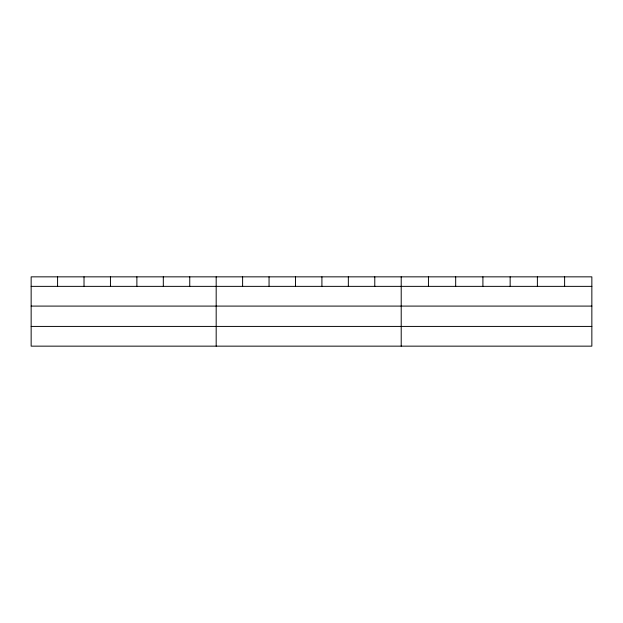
<?xml version="1.0" encoding="UTF-8"?>
<svg xmlns="http://www.w3.org/2000/svg" width="623" height="623" viewBox="0 0 623 623"><rect width="100%" height="100%" fill="white"/><g stroke="black" fill="none" stroke-linecap="round" stroke-linejoin="round"><path stroke-width="0.93" d="M591.85 306.095L591.85 276.846L31.15 276.846L31.15 346.154L591.85 346.154L591.85 306.095L31.15 306.095M31.15 286.362L591.85 286.362M31.15 326.421L591.85 326.421M564.617 276.846L564.617 286.362M537.384 276.846L537.384 286.362M510.151 276.846L510.151 286.362M482.911 276.846L482.911 286.362M455.678 276.846L455.678 286.362M428.445 276.846L428.445 286.362M401.212 276.846L401.212 346.154M374.781 276.846L374.781 286.362M348.343 276.846L348.343 286.362M321.912 276.846L321.912 286.362M295.481 276.846L295.481 286.362M269.05 276.846L269.05 286.362M242.612 276.846L242.612 286.362M216.181 276.846L216.181 346.154M189.75 276.846L189.75 286.362M163.312 276.846L163.312 286.362M136.881 276.846L136.881 286.362M110.45 276.846L110.45 286.362M84.019 276.846L84.019 286.362M57.581 276.846L57.581 286.362"/></g></svg>
